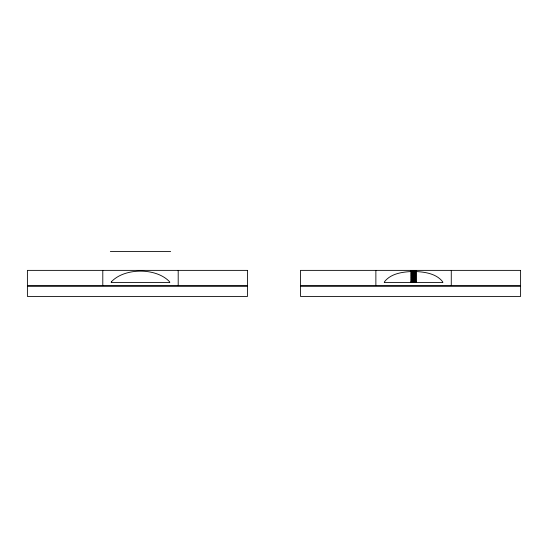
<?xml version="1.0" encoding="UTF-8"?>
<svg xmlns="http://www.w3.org/2000/svg" width="548" height="548" viewBox="0 0 548 548"><rect width="100%" height="100%" fill="white"/><g stroke="black" fill="none" stroke-linecap="round" stroke-linejoin="round"><path stroke-width="0.82" d="M411.062 281.747L412.733 281.528M411.062 271.548C401.574 272.068 390.587 273.808 384.443 281.816L384.264 282.439L442.88 282.439L442.702 281.816C436.557 273.808 425.57 272.068 416.083 271.548M110.34 251.587L170.654 251.587M411.062 271.048L416.083 271.048M411.062 271.719L416.083 271.719M411.062 272.39L416.083 272.39M411.062 273.062L416.083 273.062M411.062 273.733L416.083 273.733M411.062 274.397L416.083 274.397M411.062 275.069L416.083 275.069M411.062 275.74L416.083 275.74M411.062 276.411L416.083 276.411M411.062 277.083L416.083 277.083M411.062 277.754L416.083 277.754M411.062 278.418L416.083 278.418M411.062 279.09L416.083 279.09M411.062 279.761L416.083 279.761M411.062 280.432L416.083 280.432M411.062 281.103L416.083 281.103M411.062 281.775L416.083 281.775M27.4 285.46L247.525 285.46M300.475 285.46L520.6 285.46M27.4 286.33L247.525 286.33M300.475 286.33L520.6 286.33M414.411 281.528L416.083 281.747M451.271 270.376L451.271 285.46M416.083 270.376L416.083 282.439M411.062 270.376L411.062 282.439M375.873 270.376L375.873 285.46M178.196 270.376L178.196 285.46M102.798 270.376L102.798 285.46M111.367 281.816L111.189 282.439L169.805 282.439L169.627 281.816C156.461 267.582 124.533 267.582 111.367 281.816M247.525 270.376L27.4 270.376L27.4 296.413L247.525 296.413L247.525 270.376M520.6 270.376L300.475 270.376L300.475 296.413L520.6 296.413L520.6 270.376"/></g></svg>
